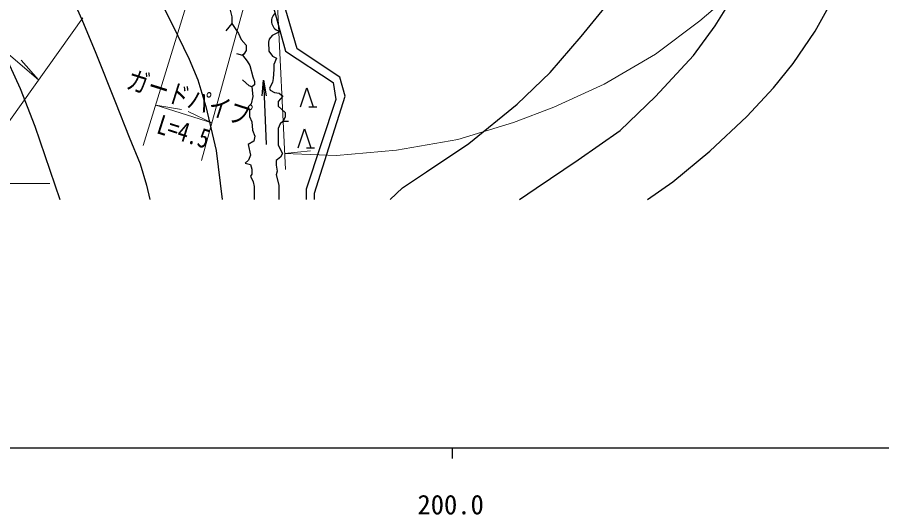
# Model space of a CAD drawing. Units: millimetres, scale not verified. Extents: x 40000 to 680000, y 20000 to 380000.
# Drawn here: x 227154 to 308319, y 198715 to 245381 of the extents above; entities that cross this region are included whole.
import ezdxf
from ezdxf.enums import TextEntityAlignment as Align

# ---------------------------------------------------------------- set-up
doc = ezdxf.new("R2010")
doc.units = ezdxf.units.MM
doc.header["$LTSCALE"] = 1000
for name, color, linetype, lineweight in [('M-BGD', 7, 'Continuous', 25), ('M-STR-HTXT', 7, 'Continuous', 13), ('M-TTL-BAND', 7, 'Continuous', 25)]:
    doc.layers.add(name, color=color, linetype=linetype, lineweight=lineweight)
doc.styles.add('ＭＳ ゴシック', font='')
doc.styles.get('ＭＳ ゴシック').set_extended_font_data('MS Gothic')

msp = doc.modelspace()

# ---------------------------------------------------------------- linework, layer by layer
at = {"layer": 'M-BGD'}
for p, q in [((250283, 239490), (250507, 233444)), ((254542, 236974), (255295, 236974)), ((254323, 233143), (255076, 233143))]:
    msp.add_line(p, q, dxfattribs=at)
for points in [[(262155, 228276), (263308, 229380), (265585, 230878), (269561, 233527), (274085, 237242), (277191, 240203), (280106, 243594), (284313, 248779), (289526, 255800), (293897, 262103), (296619, 266730), (298423, 270335), (299691, 273467), (301376, 277069), (302908, 280473)], [(274320, 228276), (275860, 229335), (279820, 232023), (283756, 234759), (287081, 237936), (290655, 241808), (292685, 244594), (294567, 247599), (297505, 252277), (299290, 255551), (302048, 261297), (303746, 265459), (305127, 269325), (306485, 272539), (307744, 275275), (309025, 278101)], [(227120, 262343), (227756, 261857), (228693, 261476), (231783, 259861), (233102, 258798), (233703, 258185), (234328, 257457), (236317, 254695), (238691, 250662), (241710, 244722), (243284, 241452), (244094, 239499), (244846, 237014), (245818, 232880), (246386, 228276)], [(286323, 228276), (288705, 229945), (292187, 232811), (295649, 236085), (298148, 238774), (299991, 241043), (302058, 244094), (303959, 247492), (304853, 249539), (305598, 251120), (306996, 255018), (308392, 258925)], [(227116, 254621), (228399, 253382), (229513, 251979), (230665, 250023), (231905, 248110), (233209, 245176), (234514, 242025), (236388, 237402), (237671, 234120), (238693, 231643), (239281, 229643), (239585, 228276)], [(249838, 251351), (252342, 242197), (256811, 239259), (257056, 237681), (254270, 229256), (254270, 228276)], [(255051, 228276), (255051, 228875), (257926, 237982), (257442, 239749), (253432, 242422), (251246, 249921)], [(245333, 246491), (245780, 246889), (246171, 246889), (246707, 246598), (247078, 246314), (247287, 245423), (247287, 244796), (246736, 244117)], [(247287, 244796), (247924, 243876), (248189, 243306), (248659, 242759), (248659, 242255), (248426, 241908), (248289, 241841)], [(251836, 244046), (251094, 243680), (250797, 243328), (250736, 243055), (250772, 242209), (251113, 241724), (251491, 241535), (251239, 240949), (251239, 240470), (251180, 239633), (251112, 239276), (250824, 238722), (250903, 238540), (251305, 238320), (251735, 238270), (252080, 237967), (251648, 237476), (251648, 237037), (252317, 236437), (252317, 236003), (252098, 235611)], [(225772, 242323), (227418, 238709), (228799, 235177), (231158, 228276)], [(247743, 241988), (248289, 241841), (248754, 241272), (248989, 240869), (249255, 239784), (249422, 239346), (249422, 239032), (249180, 238852), (248928, 238955), (248300, 239516)], [(250149, 238010), (250283, 239490), (250525, 238024)], [(249180, 238852), (249265, 237955), (249107, 237275), (248834, 236977), (248950, 236654), (248949, 236077), (249178, 235573), (249239, 234790), (249473, 234215), (249358, 233759), (248825, 233451), (249038, 232450), (248870, 231963), (248559, 231694), (249043, 231570), (249190, 231127), (249190, 230651), (249048, 230472), (249312, 229933), (249391, 229516), (249391, 228276)], [(253755, 236974), (254338, 238756), (254920, 236974)], [(252628, 235602), (252098, 235611), (251843, 235383), (251660, 234945), (251660, 233372), (252044, 232615), (251870, 232250), (251450, 231958), (251450, 231493), (251569, 230961), (251477, 230617), (251717, 229644), (251717, 228276)], [(253536, 233143), (254119, 234925), (254701, 233143)]]:
    msp.add_lwpolyline(points, dxfattribs=at)
msp.add_arc((252021, 245023), 994, 131.33477, 259.26348, dxfattribs=at)
at = {"layer": 'M-STR-HTXT'}
for p, q in [((244823, 252407), (238984, 233347)), ((244456, 231946), (249677, 251021)), ((251482, 248683), (252330, 231097)), ((233311, 245345), (225188, 233957)), ((229152, 239514), (227526, 241353)), ((240148, 237148), (245422, 235475)), ((240148, 237148), (242569, 236739)), ((245422, 235475), (243208, 236536)), ((252257, 232606), (254700, 232856))]:
    msp.add_line(p, q, dxfattribs=at)
for points in [[(218258, 322357), (210710, 255279), (229152, 239514)], [(252257, 232606), (257120, 232423), (262758, 232909), (268516, 233925), (273742, 235498), (277530, 236942), (282250, 239110), (287079, 241924), (291254, 245055), (296440, 249488), (299758, 253048), (310997, 266627), (322428, 280487), (327897, 285317)], [(233163, 271877), (193846, 229789), (230209, 229789)]]:
    msp.add_lwpolyline(points, dxfattribs=at)
at = {"layer": 'M-TTL-BAND'}
for p, q in [((40000, 205000), (579000, 205000)), ((268000, 205000), (268000, 204000))]:
    msp.add_line(p, q, dxfattribs=at)

# ---------------------------------------------------------------- texts
at = {"layer": 'M-STR-HTXT', "style": 'ＭＳ ゴシック', "width": 0.8}
for s, p in [('ガードパイプ', (242840, 236432)), ('L=4.5', (242338, 233260))]:
    msp.add_text(s, height=1833, rotation=342.392, dxfattribs=at).set_placement(p, align=Align.BOTTOM_CENTER)
at = {"layer": 'M-TTL-BAND', "style": 'ＭＳ ゴシック'}
msp.add_text('200.0', height=1833, dxfattribs=at).set_placement((267844, 198195), align=Align.BOTTOM_CENTER)

doc.saveas('drawing.dxf')
